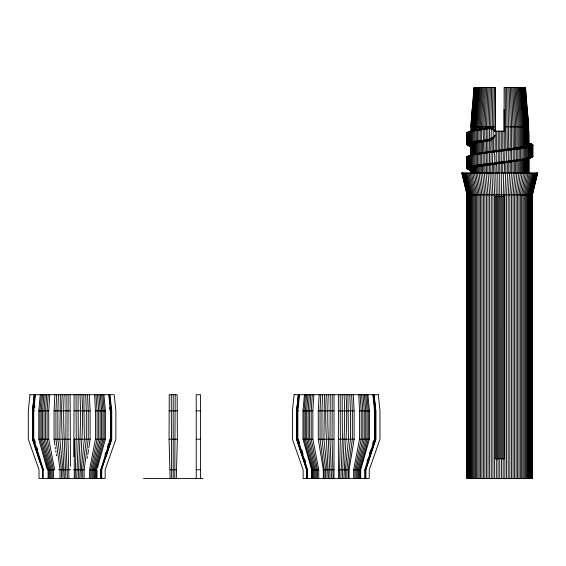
<?xml version="1.0" encoding="UTF-8"?>
<svg xmlns="http://www.w3.org/2000/svg" width="566" height="566" viewBox="0 0 566 566"><rect width="100%" height="100%" fill="white"/><g stroke="black" fill="none" stroke-linecap="round" stroke-linejoin="round"><path stroke-width="0.85" d="M306.616 478.482L306.616 469.759L296.556 439.209L296.556 410.852L298.303 394.707M349.102 478.482L349.102 469.759L354.132 439.209L354.132 410.852L353.255 394.707M365.778 478.482L365.778 469.759L375.845 439.209L375.845 410.852L374.091 394.707M70.474 466.264L70.099 394.707M171.222 394.707L171.654 478.482M466.625 157.511C471.443 153.365 480.06 154.497 486.251 152.912L487.85 151.865L487.857 128.715L489.265 127.661L490.701 127.463L493.658 129.126L495.165 131.51L493.184 129.84L489.491 128.517L471.924 131.114L467.707 132.317L466.625 133.512M487.85 173.04L487.857 152.714L489.265 151.66L521.463 147.061L527.54 145.462L528.934 144.061L532.854 145.115L532.719 145.717L531.276 146.516L524.385 148.115L486.251 152.912L486.463 173.04M532.719 155.862L532.854 156.464L531.771 157.263L526.564 158.664L476.289 165.258L468.775 166.864L466.985 167.663L466.625 168.463L470.664 169.715L470.544 169.114L471.499 168.314L476.084 166.913L510.214 161.911L511.622 160.864L511.629 126.791L510.383 87.518M68.118 394.707L67.934 439.209L68.981 478.482M170.104 478.482L169.057 439.209L169.241 394.707L177.172 394.707L177.356 439.209L176.309 478.482M332.228 394.707L332.044 439.209L333.098 478.482M501.724 173.04L501.448 196.607M494.295 87.518L493.658 129.126L493.184 129.84L493.184 137.333L492.172 139.42L492.172 151.264L491.154 152.311L490.701 173.04M66.144 394.707L65.875 439.209L67.446 478.482M73.863 456.663L74.075 394.707M330.261 394.707L329.985 439.209L331.556 478.482M492.965 87.518L492.172 128.157L491.338 129.069L490.701 151.462L489.491 152.516L489.265 173.04M64.191 394.707C62.656 422.675 64.913 450.571 65.918 478.482M328.308 394.707C326.766 422.675 329.023 450.571 330.028 478.482M491.649 87.518L490.701 126.791L491.338 129.069M503.705 173.04L503.16 196.607M62.26 394.707C60.343 422.696 63.159 450.578 64.404 478.482M326.37 394.707C324.46 422.696 327.268 450.578 328.521 478.482M490.354 87.518L489.265 127.661L486.251 128.914L486.463 152.063L484.68 153.117L485.119 173.04M489.088 87.518L487.85 127.859L486.251 128.914M60.357 394.707L59.819 439.209L62.918 469.759L62.918 478.482M324.467 394.707L323.929 439.209L327.028 469.759L327.028 478.482M487.85 87.518L486.463 128.065L484.68 129.112L485.119 152.261L483.159 153.315L483.159 164.26L483.817 165.513L483.817 173.04M505.679 173.04L504.858 194.86L504.858 478.482M58.482 394.707L57.859 410.852L57.859 439.209L61.453 469.759L61.453 478.482M322.592 394.707L321.969 410.852L321.969 439.209L325.563 469.759L325.563 478.482M486.647 87.518L485.119 128.263L483.159 129.317L483.817 152.459L481.68 153.513L481.68 164.458L482.557 165.711L482.557 173.04L484.878 194.86L484.878 478.482M485.479 87.518L483.817 128.461L481.68 129.515L481.68 140.46L482.557 141.712L482.557 152.664L480.244 153.711L480.244 164.664L481.341 165.916L481.341 173.04M56.642 394.707L55.935 410.852L55.935 439.209L60.017 469.759L60.017 478.482M320.759 394.707L320.045 410.852L320.045 439.209L324.127 469.759L324.127 478.482M484.347 87.518L482.557 128.666L480.244 129.713L480.244 140.665L481.341 141.917L481.341 152.862L478.871 153.917L478.871 164.862L480.173 166.114L480.173 173.04M54.973 445.322L54.06 439.209L54.06 410.852L54.852 394.707M483.265 87.518L481.341 128.864L478.871 129.918L478.871 140.863L480.173 142.116L480.173 153.061L476.289 154.313L476.289 165.258L478.015 166.51L478.015 173.04M507.631 173.04L506.542 194.86L506.542 478.482M482.218 87.518L480.173 129.062L476.289 130.314L476.289 141.259L478.015 142.512L490.701 140.517L493.658 138.054L495.165 135.267C488.946 142.342 478.426 139.576 470.19 142.462C465.188 142.674 466.639 146.325 470.877 146.283L468.202 145.462L470.438 146.092M323.299 478.482L323.299 469.759L318.262 439.209L318.262 410.852L319.139 394.707M481.227 87.518L479.062 129.26L475.093 130.513L475.093 141.465L477.018 142.717L478.015 142.512L478.015 153.464L475.093 154.511L475.093 165.463L477.018 166.715L477.018 173.04M480.279 87.518L478.015 129.465L475.093 130.513M479.395 87.518L477.018 129.664L473.968 130.718L473.968 141.663L476.084 142.915L477.018 142.717L477.018 153.662L473.968 154.716L473.968 165.661L476.084 166.913L476.084 173.04M478.56 87.518L476.084 129.862L472.907 130.916L472.907 141.861L475.221 143.113L476.084 142.915L476.084 153.86L472.907 154.914L472.907 165.859L475.221 167.112L475.221 173.04M509.563 173.04L508.211 194.86L508.211 478.482M47.204 469.759L54.647 469.759L48.747 439.209L48.747 410.852L49.773 394.707M318.757 478.482L318.757 469.759L312.856 439.209L312.856 410.852L313.882 394.707M477.782 87.518L475.221 130.06L471.924 131.114L478.015 129.465L489.265 127.661M48.195 394.707L47.098 410.852L47.098 439.209L53.416 469.759L53.416 478.482M312.305 394.707L311.208 410.852L311.208 439.209L317.526 469.759L317.526 478.482M477.067 87.518L474.421 130.265L471.018 131.312L471.018 142.264L473.692 143.516L475.221 143.113L475.221 154.058L471.924 155.112L478.015 153.464L489.265 151.66L489.491 128.517L490.701 127.463L487.857 128.715M476.409 87.518L473.692 130.463L468.775 131.913L468.775 142.858L471.931 144.111L473.692 143.516L473.692 154.461L468.775 155.912L468.775 166.864L471.931 168.116L471.931 173.04M475.822 87.518L473.027 130.661L470.862 131.666M46.688 394.707L45.513 410.852L45.513 439.209L52.235 469.759L52.235 478.482M310.798 394.707L309.63 410.852L309.63 439.209L316.344 469.759L316.344 478.482M475.298 87.518L472.447 130.859L468.775 131.913M474.839 87.518L471.931 126.791L471.924 142.059L474.421 143.311L474.421 154.263L471.018 155.31L471.018 166.263L473.692 167.515L473.692 173.04M511.466 173.04L509.853 194.86L509.853 478.482M45.245 394.707L44.007 410.852L44.007 439.209L51.103 469.759L51.103 478.482M309.354 394.707L308.123 410.852L308.123 439.209L315.22 469.759L315.22 478.482M474.131 87.518L471.138 131.496M474.45 87.518L471.499 131.262L467.304 132.515L467.304 143.46L470.862 144.712L471.931 144.111L471.924 166.057L474.421 167.31L474.421 173.04L477.838 194.86L477.838 478.482M495.165 173.04L494.55 151.914L495.165 150.86L495.363 87.518L473.926 87.518L470.862 126.791L470.862 131.991M472.185 109.535L472.964 107.087L472.185 109.535L470.834 126.791L495.377 126.791M43.872 394.707L42.577 410.852L42.577 439.209L50.034 469.759L50.034 478.482M307.989 394.707L306.687 410.852L306.687 439.209L314.151 469.759L314.151 478.482M42.584 394.707L41.226 410.852L41.226 439.209L49.03 469.759L49.03 478.482M306.694 394.707L305.343 410.852L305.343 439.209L313.139 469.759L313.139 478.482M513.341 173.04L511.466 194.86L511.466 478.482M41.375 394.707L39.96 410.852L39.96 439.209L48.082 469.759L48.082 478.482M305.484 394.707L304.076 410.852L304.076 439.209L312.191 469.759L312.191 478.482M46.971 468.91L38.785 439.209L38.785 410.852L40.25 394.707M311.668 478.482L311.668 469.759L302.959 439.209L302.959 410.852L304.473 394.707M515.18 173.04L513.051 194.86L513.051 478.482M34.675 407.449L34.844 405.751M35.417 394.707L33.734 410.852L33.734 439.209L43.518 469.752M294.094 394.707L292.41 410.852L292.41 439.209L303.128 469.759L303.128 478.482L369.251 478.482L369.265 469.759L379.984 439.209L379.984 410.852L378.3 394.707M299.527 394.707L297.843 410.852L297.843 439.209L307.536 469.759L307.536 478.482M34.59 394.707L32.87 410.852L32.87 439.209L42.783 469.759L42.783 478.482M34.95 394.707L33.245 410.852L33.245 439.209L43.066 469.759L43.066 478.482M298.707 394.707L296.98 410.852L296.98 439.209L306.892 469.759L306.892 478.482M299.067 394.707L297.355 410.852L297.355 439.209L307.175 469.759L307.175 478.482M34.179 394.707L32.432 410.852L32.432 439.209L40.016 462.323M34.335 394.707L32.595 410.852L32.595 439.209L42.577 469.759L42.577 478.482M298.445 394.707L296.711 410.852L296.711 439.209L306.687 469.759L306.687 478.482M516.97 173.04L514.593 194.86L514.593 478.482M518.718 173.04L516.1 194.86L516.1 478.482M520.416 173.04L517.565 194.86L517.565 478.482M84.157 478.482L84.157 469.759L88.239 439.209L88.239 410.852L87.525 394.707M522.05 173.04L518.972 194.86L518.972 478.482M87.249 458.41L87.511 456.663M87.772 454.923L88.551 449.687M88.812 447.939L90.114 439.209L90.114 410.852L89.322 394.707M523.628 173.04L520.331 194.86L520.331 478.482M525.142 173.04L521.633 194.86L521.633 478.482M526.578 173.04L522.878 194.86L522.878 478.482M508.77 173.04L508.77 162.117L509.987 161.062L510.214 148.865L510.214 126.791L509.117 87.518M529.238 173.04L525.17 194.86L525.17 478.482M89.69 468.91L95.428 439.209L95.428 410.852L94.649 394.707M353.637 478.482L353.637 469.759L359.537 439.209L359.537 410.852L358.759 394.707M498.207 173.04L498.207 131.149M501.271 173.04L501.271 131.149M530.448 173.04L526.217 194.86L526.217 478.482M467.304 132.515L471.138 131.461L466.985 132.713L466.985 143.665C472.277 144.075 471.669 147.082 466.759 144.663L470.862 145.915L466.985 144.861L470.311 145.865M531.573 173.04L527.187 194.86L527.187 478.482M532.613 173.04L528.078 194.86L528.078 478.482M533.561 173.04L528.899 194.86L528.899 478.482M534.417 173.04L529.635 194.86L529.635 478.482M535.181 173.04L530.292 194.86L530.292 478.482M535.839 173.04L530.866 194.86L530.866 478.482M536.405 173.04L531.347 194.86L531.347 478.482M536.872 173.04L531.75 194.86L531.75 478.482M537.233 173.04L532.061 194.86L532.061 478.482M537.495 173.04L532.288 194.86L532.288 478.482M97.437 468.061L105.389 439.209L105.389 410.852L103.925 394.707M360.726 478.482L360.726 469.759L369.442 439.209L369.442 410.852L367.921 394.707M104.951 454.894L105.722 452.418M107.271 447.465L108.559 443.341M109.075 441.685L109.854 439.209L111.735 439.209L111.735 410.852L109.839 394.707M366.994 461.502L367.773 459.026M369.315 454.073L370.61 449.942M372.669 443.341L373.447 440.864M101.01 468.931L110.441 439.209L110.441 410.852L108.757 394.707M106.054 456.55L111.735 439.209M507.306 173.04L507.306 162.315L508.318 161.26L508.318 150.315L508.77 149.063L507.829 87.518M496.679 173.04C497.266 165.569 495.271 158.027 496.679 150.662L496.679 131.149M502.792 173.04C502.169 165.3 504.186 157.497 502.792 149.863L502.792 131.149M492.172 173.04L492.845 152.113L493.658 151.058L493.658 138.054L493.184 137.333M505.813 173.04L505.813 162.513L506.634 161.459L506.634 150.514L507.306 149.261L506.513 87.518M504.313 173.04L504.929 150.712L504.313 149.665L504.101 109.535M493.658 173.04L493.658 164.112L494.55 162.859M504.929 150.712L505.813 149.459L505.183 87.518M503.202 150.917L504.313 149.665M495.165 163.914L496.269 162.661M501.476 151.115L502.792 149.863M496.679 163.716L498.002 162.463M499.736 151.313L501.271 150.061M498.207 163.51L499.736 162.258M498.002 151.511L499.736 150.259M499.736 163.312L501.476 162.06M510.214 173.04L510.214 161.911L523.387 159.711L528.814 157.716L528.814 173.04M511.629 173.04L511.629 161.713L513.228 160.659L513.228 149.714L513.008 126.791L511.622 87.518M496.269 151.716L498.207 150.464M501.271 163.114L503.202 161.862M513.008 173.04L513.008 161.515L514.791 160.461L514.791 149.516L514.352 148.264L514.352 126.791L512.831 87.518M494.55 151.914L496.679 150.662M502.792 162.916L504.929 161.664M476.084 129.862L470.19 131.517L470.19 142.462L473.027 143.714L473.027 154.66L471.138 155.459L471.138 144.514L467.707 143.262L467.707 132.317L471.931 131.064L468.202 132.111L468.202 143.064L471.499 144.316L471.499 155.261L467.304 156.513L467.304 167.458L470.862 168.71L470.862 173.04M492.845 152.113L495.165 150.86M504.313 162.711L506.634 161.459M514.352 173.04L514.352 161.31L516.319 160.263L516.319 149.311L515.661 148.059L515.661 126.791L513.999 87.518M491.154 152.311L493.658 151.058M505.813 162.513L508.318 161.26M515.661 173.04L515.661 161.112L517.798 160.058L517.798 149.113L516.921 147.86L516.921 126.791L515.124 87.518M489.491 152.516L492.172 151.264M507.306 162.315L509.987 161.062M516.921 173.04L516.921 160.914L519.227 159.86L519.227 148.915L518.138 147.662L518.138 126.791L516.213 87.518M487.857 152.714L490.701 151.462M508.77 162.117L511.622 160.864M518.138 173.04L518.138 160.716L520.607 159.662L520.607 148.716L519.298 147.464L519.298 126.791L517.253 87.518M486.251 152.912L489.265 151.66M510.214 161.911L513.228 160.659M484.68 129.112L487.85 127.859M484.68 153.117L487.85 151.865M511.629 161.713L514.791 160.461M483.159 129.317L486.463 128.065M483.159 153.315L486.463 152.063M513.008 161.515L516.319 160.263M481.68 129.515L485.119 128.263M481.68 153.513L485.119 152.261M514.352 161.31L517.798 160.058M521.463 173.04L521.463 160.114L524.385 159.06L524.385 148.115L522.46 146.863L522.46 126.791L520.083 87.518M480.244 129.713L483.817 128.461M480.244 153.711L483.817 152.459M515.661 161.112L519.227 159.86M522.46 173.04L522.46 159.916L525.51 158.862L525.51 147.917L523.387 146.665L523.387 126.791L520.918 87.518M478.871 129.918L482.557 128.666M478.871 153.917L482.557 152.664M516.921 160.914L520.607 159.662M523.387 173.04L523.387 159.711L526.564 158.664L526.564 147.712L524.258 146.46L524.258 126.791L521.696 87.518M481.341 128.864L477.548 130.116L477.548 141.061L479.062 142.314L479.062 153.259L475.093 154.511M481.341 152.862L477.548 154.115L477.548 165.06L479.062 166.312L479.062 173.04L481.914 194.86L481.914 478.482M518.138 160.716L521.93 159.463L521.93 148.511L520.409 147.259L520.409 126.791L518.251 87.518M524.258 173.04L524.258 159.513L531.276 157.461L531.276 146.516L527.979 145.264L527.979 126.791L525.029 87.518M524.385 159.06L520.409 160.312L520.409 173.04M473.968 130.718L478.015 129.465M473.968 154.716L478.015 153.464M470.664 169.715L466.625 168.463L466.625 157.115L469.044 156.365M530.427 157.214L532.854 156.464L532.854 145.115L528.602 143.29L531.276 144.111L529.033 143.481M521.463 160.114L525.51 158.862M525.057 173.04L525.057 159.315L528.46 158.261L528.46 147.316L525.786 146.063L525.786 126.791L523.062 87.518M470.502 156.258L470.544 145.115L466.759 143.863L466.759 132.918L470.042 131.913M470.544 173.04L470.544 169.114L466.759 167.861L466.759 156.916L470.862 155.664L470.862 144.712M528.644 131.149L528.934 144.464L532.719 145.717L532.719 156.662L528.616 157.914L528.616 173.04M472.907 130.916L477.018 129.664M472.907 154.914L477.018 153.662M522.46 159.916L526.564 158.664M473.027 173.04L473.027 167.713L470.19 166.461L470.19 155.516L476.084 153.86M470.664 173.04L470.664 168.916L466.985 167.663L466.985 156.711L470.311 155.714M528.333 173.04L528.333 158.112L532.493 156.86L532.493 145.915L528.814 144.663L528.814 131.149M523.387 159.711L529.288 158.063L529.288 147.11L526.444 145.858L526.444 126.791L523.656 87.518M471.018 131.312L475.221 130.06M471.018 155.31L475.221 154.058M524.258 159.513L532.174 157.058L532.174 146.113L528.616 144.861L528.644 126.791L525.545 87.518L504.101 87.518L504.101 131.645M470.19 131.517L474.421 130.265M470.19 155.516L474.421 154.263M471.138 173.04L471.138 168.512L467.707 167.26L467.707 156.315L471.931 155.063L468.202 156.117L468.202 167.062L471.499 168.314L471.499 173.04M525.057 159.315L531.771 157.263L531.771 146.311L528.333 145.059L528.333 126.791L525.347 87.518M468.202 132.111L473.692 130.463M468.202 156.117L473.692 154.461M526.444 173.04L526.444 158.912L530.696 157.659L530.696 146.714L527.54 145.462L527.54 126.791L524.64 87.518M531.276 157.461L525.786 159.117L525.786 173.04M473.027 130.661L469.44 131.715L469.44 142.66L472.447 143.913L472.447 154.865L468.775 155.912M473.027 154.66L469.44 155.714L469.44 166.659L472.447 167.911L472.447 173.04M526.444 158.912L530.031 157.864L530.031 146.912L527.031 145.66L527.031 126.791L524.18 87.518M530.696 157.659L527.031 158.713L527.031 173.04M467.707 132.317L471.499 131.262M467.707 156.315L471.499 155.261M531.771 157.263L527.979 158.31L527.979 173.04L524.059 194.86L524.059 478.482M467.304 156.513L470.374 155.671M528.333 158.112L532.174 157.058M466.985 132.713L470.084 131.871M466.985 156.711L470.862 155.664M530.943 157.284L532.493 156.86M466.759 132.918L468.323 132.494M466.759 156.916L469.101 156.28M530.377 157.291L532.719 156.662M466.625 157.115L468.188 156.69M374.183 439.209L375.845 439.209M364.837 469.759L365.778 469.759M307.635 469.752L306.616 469.759M504.101 126.791L528.644 126.791M504.101 131.149L495.377 131.149L495.363 87.518L495.363 131.645M461.778 173.04L537.7 173.04L532.422 194.86L532.465 478.482L467.014 478.482L467.014 194.86L461.828 173.04M532.465 194.86L467.014 194.86L467.056 478.482M495.377 196.607L504.101 196.607M294.115 394.707L378.279 394.707M32.382 410.852L34.321 410.852M38.785 410.852L48.747 410.852M54.06 410.852L70.007 410.852M74.167 410.852L90.114 410.852M95.428 410.852L105.389 410.852M109.854 410.852L111.735 410.852M169.057 410.852L177.356 410.852M196.225 410.852L200.59 410.852M296.556 410.852L298.431 410.852M302.959 410.852L312.856 410.852M318.262 410.852L334.018 410.852M338.383 410.852L354.132 410.852M359.537 410.852L369.442 410.852M375.845 410.852L374.183 410.852M32.382 439.209L34.321 439.209M38.785 439.209L48.747 439.209M54.06 439.209L70.007 439.209M74.167 439.209L90.114 439.209M95.428 439.209L105.389 439.209M169.057 439.209L177.356 439.209M196.225 439.209L200.59 439.209M296.556 439.209L298.431 439.209L299.725 443.341M302.959 439.209L312.856 439.209M318.262 439.209L334.018 439.209M338.383 439.209L354.132 439.209M359.537 439.209L369.442 439.209M495.377 458.41L504.101 458.41M42.457 469.759L43.426 469.759M58.616 469.759L70.531 469.759M73.637 469.759L84.157 469.759M100.302 469.759L101.76 469.759M170.104 469.759L176.309 469.759M196.225 469.759L200.59 469.759M311.668 469.759L318.757 469.759M323.299 469.759L334.018 469.759M338.383 469.759L349.102 469.759M353.637 469.759L360.726 469.759M143.538 478.482L202.876 478.482M471.018 170.26L466.759 168.661L470.862 169.913L466.985 168.859L470.311 169.864M529.288 143.516L530.031 143.714M528.934 144.464L532.854 145.512L528.934 144.061M470.544 145.115L466.625 144.061L470.544 145.512L466.625 144.464L466.625 133.116M469.44 145.858L471.018 146.261L468.775 145.66L470.905 146.29M470.544 169.114L466.625 168.06L470.544 169.51L466.625 168.463M528.814 144.663L532.719 145.717M466.759 143.863L470.664 144.917L470.664 155.02M466.759 167.861L470.664 168.916M528.616 144.861L532.493 145.915M466.985 167.663L470.862 168.71M529.104 143.672L532.174 144.514L528.814 143.509M528.333 145.059L532.174 146.113M467.304 143.46L471.138 144.514M470.374 145.901L467.304 145.059L470.657 146.063M467.304 167.458L471.138 168.512M470.374 169.899L467.304 169.057L470.657 170.062M528.736 143.474L531.771 144.316L529.231 143.566L530.696 143.913M527.979 145.264L531.771 146.311M467.707 143.262L471.499 144.316M470.742 146.106L467.707 145.264L470.24 146.014M467.707 167.26L471.499 168.314M470.742 170.104L467.707 169.262L470.24 170.012M527.54 145.462L531.276 146.516M468.202 143.064L471.931 144.111M468.202 167.062L471.931 168.116M470.438 170.09L468.202 169.46L470.325 170.09M527.031 145.66L530.696 146.714M468.775 142.858L472.447 143.913M468.775 166.864L472.447 167.911M470.976 170.295L468.775 169.659L470.905 170.288M526.444 145.858L530.031 146.912M469.44 142.66L473.027 143.714M469.44 166.659L473.027 167.713M469.44 169.864L470.877 170.281M525.786 146.063L529.288 147.11M470.19 142.462L473.692 143.516M470.19 166.461L473.692 167.515M529.168 143.714L532.493 144.712L528.616 143.665L532.854 145.115M522.411 87.518L525.057 126.791L525.057 146.261L528.46 147.316M471.018 142.264L474.421 143.311M466.625 144.464L470.664 145.717M471.018 166.263L474.421 167.31M524.258 146.46L527.547 147.514L527.54 173.04M471.924 142.059L475.221 143.113M471.924 166.057L475.221 167.112M523.387 146.665L526.564 147.712M472.907 141.861L476.084 142.915M472.907 165.859L476.084 166.913M466.985 143.665L470.664 144.917M522.46 146.863L525.51 147.917M473.968 141.663L477.018 142.717M473.968 165.661L477.018 166.715M519.298 147.464L521.93 148.511M477.548 141.061L480.173 142.116M477.548 165.06L480.173 166.114M518.138 147.662L520.607 148.716M478.871 140.863L481.341 141.917M478.871 164.862L481.341 165.916M516.921 147.86L519.227 148.915M480.244 140.665L482.557 141.712M480.244 164.664L482.557 165.711M515.661 148.059L517.798 149.113M481.68 140.46L483.817 141.514M481.68 164.458L483.817 165.513M525.057 146.261L527.547 147.514M514.352 148.264L516.319 149.311M483.159 140.262L485.119 141.316M483.159 164.26L485.119 165.314M513.008 148.462L514.791 149.516M484.68 140.064L486.463 141.111M484.68 164.062L486.463 165.116M511.629 148.66L513.228 149.714M486.251 139.859L487.85 140.913M486.251 163.864L487.85 164.911M510.214 148.865L511.622 149.912M487.857 139.661L489.265 140.715M487.857 163.659L489.265 164.713M508.77 149.063L509.987 150.11M489.491 139.462L490.701 140.517M489.491 163.461L490.701 164.515M507.306 149.261L508.318 150.315M491.154 163.263L492.172 164.31M491.338 138.507L492.172 139.42M505.813 149.459L506.634 150.514M492.845 163.058L493.658 164.112M301.784 449.942L303.079 454.073M304.628 459.026L305.399 461.502M34.583 440.037L35.354 442.513M36.903 447.465L37.674 449.942M461.983 173.04L467.191 194.86L467.191 478.482M462.245 173.04L467.417 194.86L467.417 478.482M462.606 173.04L467.728 194.86L467.728 478.482M463.073 173.04L468.124 194.86L468.124 478.482M463.632 173.04L468.613 194.86L468.613 478.482M464.297 173.04L469.186 194.86L469.186 478.482M465.061 173.04L469.844 194.86L469.844 478.482M465.917 173.04L470.579 194.86L470.579 478.482M466.865 173.04L471.393 194.86L471.393 478.482M467.898 173.04L472.292 194.86L472.292 478.482M469.023 173.04L473.261 194.86L473.261 478.482M470.233 173.04L474.308 194.86L474.308 478.482M471.528 173.04L475.419 194.86L475.419 478.482M472.893 173.04L476.6 194.86L476.6 478.482M475.85 173.04L479.14 194.86L479.14 478.482M55.227 447.062L55.489 448.81M55.751 450.557L56.013 452.305M56.275 454.045L56.529 455.793M477.428 173.04L480.506 194.86L480.506 478.482M480.76 173.04L483.378 194.86L483.378 478.482M373.949 394.707L375.69 410.852L375.69 439.209L365.707 469.759L365.707 478.482M373.694 394.707L375.414 410.852L375.414 439.209L365.502 469.759L365.502 478.482M373.334 394.707L375.039 410.852L375.039 439.209L365.219 469.759L365.219 478.482M109.578 394.707L111.304 410.852L111.304 439.209L101.392 469.759L101.392 478.482M109.217 394.707L110.929 410.852L110.929 439.209L101.109 469.759L101.109 478.482M372.867 394.707L374.55 410.852L374.55 439.209L364.858 469.759L364.858 478.482M109.5 407.449L109.677 409.147M484.298 173.04L486.427 194.86L486.427 478.482M366.91 394.707L368.325 410.852L368.325 439.209L360.202 469.759L360.202 478.482M102.8 394.707L104.208 410.852L104.208 439.209L96.093 469.759L96.093 478.482M486.13 173.04L488.012 194.86L488.012 478.482M365.7 394.707L367.058 410.852L367.058 439.209L359.254 469.759L359.254 478.482M101.59 394.707L102.941 410.852L102.941 439.209L95.145 469.759L95.145 478.482M364.412 394.707L365.707 410.852L365.707 439.209L358.25 469.759L358.25 478.482M100.295 394.707L101.597 410.852L101.597 439.209L94.133 469.759L94.133 478.482M527.286 109.535L528.616 126.791M363.039 394.707L364.278 410.852L364.278 439.209L357.181 469.759L357.181 478.482M98.93 394.707L100.161 410.852L100.161 439.209L93.065 469.759L93.065 478.482M488.005 173.04L489.625 194.86L489.625 478.482M361.596 394.707L362.771 410.852L362.771 439.209L356.049 469.759L356.049 478.482M97.486 394.707L98.654 410.852L98.654 439.209L91.94 469.759L91.94 478.482M360.089 394.707L361.186 410.852L361.186 439.209L354.868 469.759L354.868 478.482M95.979 394.707L97.076 410.852L97.076 439.209L90.758 469.759L90.758 478.482M489.915 173.04L491.267 194.86L491.267 478.482M519.192 87.518L521.463 126.791L521.463 147.061L523.189 148.313L523.189 159.258L519.298 160.511L519.298 173.04M491.847 173.04L492.936 194.86L492.936 478.482M351.642 394.707L352.349 410.852L352.349 439.209L348.267 469.759L348.267 478.482M349.802 394.707L350.425 410.852L350.425 439.209L346.831 469.759L346.831 478.482M85.692 394.707L86.315 410.852L86.315 439.209L82.721 469.759L82.721 478.482M493.8 173.04L494.62 194.86L494.62 478.482M347.927 394.707L348.465 439.209L345.366 469.759L345.366 478.482M83.818 394.707L84.355 439.209L81.256 469.759L81.256 478.482M346.024 394.707C347.941 422.696 345.126 450.578 343.88 478.482M81.914 394.707C83.825 422.696 81.016 450.578 79.764 478.482M495.766 173.04L496.318 196.607M344.093 394.707C345.628 422.675 343.371 450.571 342.366 478.482M79.976 394.707C81.518 422.675 79.261 450.571 78.257 478.482M342.14 394.707L342.409 439.209L340.838 478.482M78.023 394.707L78.299 439.209L76.728 478.482M497.755 173.04L498.023 196.607M340.166 394.707L340.35 439.209L339.303 478.482M76.056 394.707L76.233 439.209L75.186 478.482M175.191 394.707L174.76 478.482M528.977 157.313L528.934 173.04M504.101 196.069L504.108 459.068M503.16 458.41L503.16 478.482M503.025 196.551L503.025 459.04M501.936 196.551L501.936 459.04M501.448 458.41L501.448 478.482M500.839 196.551L500.839 459.04M499.736 131.149L499.736 478.482M498.639 196.551L498.639 459.04M498.023 458.41L498.023 478.482M497.542 196.551L497.542 459.04M496.446 196.551L496.446 459.04M496.318 458.41L496.318 478.482M495.363 196.069L495.363 459.068M470.664 131.149L470.664 131.864M338.383 394.707L338.383 478.482M334.018 394.707L334.018 478.482M200.59 478.482L200.59 394.707L196.225 394.707L196.225 478.482M173.203 394.707L173.203 478.482M111.573 410.852L111.573 439.209L101.597 469.759L101.597 478.482M101.717 469.759L101.717 478.482M100.748 469.759L100.748 478.482M96.97 478.482L96.97 469.759L89.527 469.759L89.527 478.482M74.266 438.841L74.266 478.482M29.984 394.707L28.3 410.852L28.3 439.209L39.019 469.759L39.019 478.482L105.135 478.482L105.156 469.759L115.874 439.209L115.874 410.852L114.191 394.707L30.005 394.707"/></g></svg>
